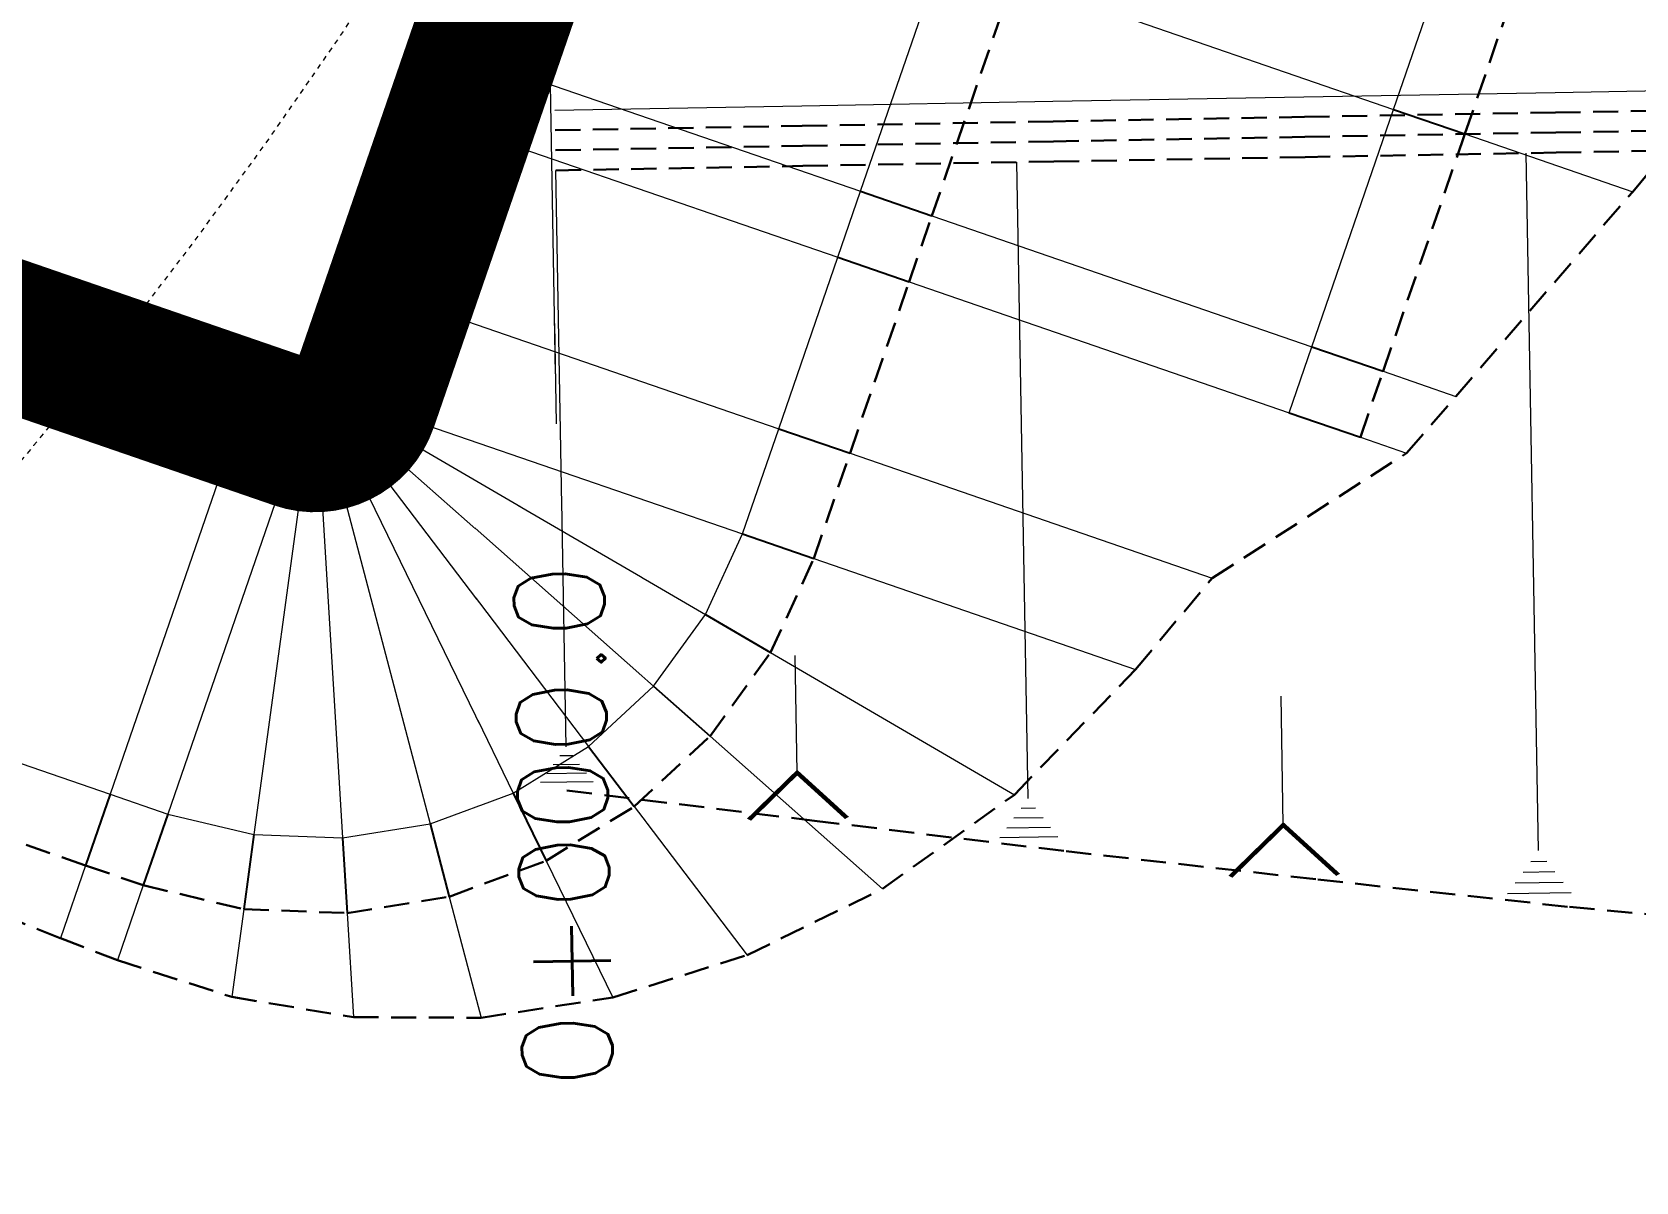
# Model space of a CAD drawing. Header units: metres. Extents: x 544752 to 548977, y 1840603 to 1844608.
# Drawn here: x 546990.59 to 547022.52, y 1842884.94 to 1842907.83 of the extents above; entities that cross this region are included whole.
import ezdxf

# ---------------------------------------------------------------- set-up
doc = ezdxf.new("R2010")
doc.units = ezdxf.units.M
doc.header["$MEASUREMENT"] = 0
for name, pattern in [('ACAD_ISO02W100', [15, 12, -3]), ('Anordnung Grundriss$0$GESTRICHELT', [0.75, 0.5, -0.25]), ('HIDDEN', [0.375, 0.25, -0.125])]:
    doc.linetypes.add(name, pattern=pattern)
doc.layers.add('C-ROAD', color=7, linetype='Continuous')
for name, color, linetype, lineweight in [('C-ROAD-CORR', 5, 'Continuous', 0), ('C-ROAD-LINK', 150, 'Continuous', 0), ('C-ROAD-SAMP', 150, 'HIDDEN', 0), ('C-ROAD-SAMP-TEXT', 11, 'Continuous', 0), ('C-ROAD-STAN', 11, 'Continuous', 0), ('C-TOPO-FEAT', 94, 'Continuous', 5), ('Đường', 5, 'ACAD_ISO02W100', 5)]:
    doc.layers.add(name, color=color, linetype=linetype, lineweight=lineweight)

# ---------------------------------------------------------------- blocks, each defined once
blk = doc.blocks.new('TB')
at = {"layer": 'Defpoints', "color": 5, "linetype": 'Anordnung Grundriss$0$GESTRICHELT', "lineweight": 5, "ltscale": 0.2}
blk.add_circle((-0.4049538253086098, -1.769394799566726e-07), 105.7280000291212, dxfattribs=at)
blk = doc.blocks.new('GFERFERF')
blk.add_lwpolyline([(467513.3739784134, 1441358.465170017), (467628.3739784134, 1441358.465170017), (467628.3739784134, 1441366.465170017), (467513.3739784134, 1441366.465170017)], close=True)
blk = doc.blocks.new('fcwdăed')
at = {"xscale": -1, "rotation": 19.89216182940478}
blk.add_blockref('GFERFERF', (1396356.812540187, 242240.5363757809, -3.31594075425429), dxfattribs=at)
blk = doc.blocks.new('STA')
blk.add_circle((0, 0), 0.03600344113496039)
blk = doc.blocks.new('PI')
h = blk.add_hatch(color=256)
h.dxf.hatch_style = 1
h.paths.add_polyline_path([(0.01097384885793593, 0, 1), (-0.01097384885793593, 0, 1)])
at = {"xscale": 0.3048, "yscale": 0.3048, "zscale": 0.3048}
blk.add_blockref('STA', (0, 0), dxfattribs=at)

msp = doc.modelspace()

# ---------------------------------------------------------------- linework, layer by layer
at = {"layer": 'C-ROAD', "color": 3, "linetype": 'Continuous', "lineweight": 13}
for p, q in [((546996.8470414462, 1842899.500346009), (546997.1728327502, 1842900.445787719)), ((546995.9015997367, 1842899.826137313), (546996.8470414462, 1842899.500346009))]:
    msp.add_line(p, q, dxfattribs=at)
at = {"layer": 'C-ROAD', "color": 1, "linetype": 'ACAD_ISO02W100', "lineweight": 60, "ltscale": 0.1, "const_width": 3, "flags": 128}
for points in [[(546887.1758031321, 1842937.292137267), (546995.9015997367, 1842899.826137313)], [(546997.1728327502, 1842900.445787719), (547007.2723655748, 1842929.754487685)]]:
    msp.add_lwpolyline(points, dxfattribs=at)
at = {"layer": 'C-ROAD', "color": 1, "linetype": 'ACAD_ISO02W100', "lineweight": -3, "ltscale": 0.1, "const_width": 3, "flags": 128}
msp.add_lwpolyline([(546995.9015997367, 1842899.826137313, 0.414213562157456), (546997.1728327502, 1842900.445787719)], format="xyb", dxfattribs=at)
at = {"layer": 'C-ROAD-CORR', "color": 160, "linetype": 'Continuous'}
for p, q in [((547010.1347180884, 1842908.901222226, 587.2167497881823), (547017.6982517652, 1842906.294891794, 595.2167497881823)), ((547010.1347180884, 1842908.901222226, 587.2167497881823), (547017.6982517652, 1842906.294891794, 595.2167497881823)), ((547010.1347180884, 1842908.901222226, 587.2167497881823), (547017.6982517652, 1842906.294891794, 595.2167497881823)), ((546999.5240653274, 1842907.269031066, 579.18674978818), (547007.0875990042, 1842904.662700634, 587.18674978818)), ((546999.5240653274, 1842907.269031066, 579.18674978818), (547007.0875990042, 1842904.662700634, 587.18674978818)), ((546999.5240653274, 1842907.269031066, 579.18674978818), (547007.0875990042, 1842904.662700634, 587.18674978818)), ((547017.6982517652, 1842906.294891794, 595.2167497881823), (547019.1164143297, 1842905.806204838, 595.2467497881822)), ((547017.6982517652, 1842906.294891794, 595.2167497881823), (547019.1164143297, 1842905.806204838, 595.2467497881822)), ((546999.0717837818, 1842905.956516482, 579.1867497881793), (547006.6353174585, 1842903.35018605, 587.1867497881793)), ((546999.0717837818, 1842905.956516482, 579.1867497881793), (547006.6353174585, 1842903.35018605, 587.1867497881793)), ((546999.0717837818, 1842905.956516482, 579.1867497881793), (547006.6353174585, 1842903.35018605, 587.1867497881793)), ((547019.1164143297, 1842905.806204838, 595.2467497881822), (547022.456242616, 1842904.65532795, 598.7793084351061)), ((547019.1164143297, 1842905.806204838, 595.2467497881822), (547022.456242616, 1842904.65532795, 598.7793084351061)), ((547019.1164143297, 1842905.806204838, 595.2467497881822), (547022.456242616, 1842904.65532795, 598.7793084351061)), ((547019.1164143297, 1842905.806204838, 595.2467497881822), (547022.456242616, 1842904.65532795, 598.7793084351061)), ((547020.583466841, 1842891.534692265, 592.6679555553684), (547020.3376193561, 1842905.422479376, 578.7779925670827)), ((547010.4224741019, 1842892.574861217, 591.5802563946271), (547010.1982175709, 1842905.242987394, 578.9101454305387)), ((547007.0875990042, 1842904.662700634, 587.18674978818), (547008.5057615686, 1842904.174013678, 587.21674978818)), ((547007.0875990042, 1842904.662700634, 587.18674978818), (547008.5057615686, 1842904.174013678, 587.21674978818)), ((547008.5057615686, 1842904.174013678, 587.21674978818), (547016.0692952453, 1842901.567683246, 595.21674978818)), ((547008.5057615686, 1842904.174013678, 587.21674978818), (547016.0692952453, 1842901.567683246, 595.21674978818)), ((547008.5057615686, 1842904.174013678, 587.21674978818), (547016.0692952453, 1842901.567683246, 595.21674978818)), ((547006.6353174585, 1842903.35018605, 587.1867497881793), (547008.0534800229, 1842902.861499094, 587.2167497881793)), ((547006.6353174585, 1842903.35018605, 587.1867497881793), (547008.0534800229, 1842902.861499094, 587.2167497881793)), ((547008.0534800229, 1842902.861499094, 587.2167497881793), (547015.6170136997, 1842900.255168663, 595.2167497881793)), ((547008.0534800229, 1842902.861499094, 587.2167497881793), (547015.6170136997, 1842900.255168663, 595.2167497881793)), ((547008.0534800229, 1842902.861499094, 587.2167497881793), (547015.6170136997, 1842900.255168663, 595.2167497881793)), ((546997.8951088075, 1842902.541822518, 579.186749788177), (547005.4586424843, 1842899.935492086, 587.186749788177)), ((546997.8951088075, 1842902.541822518, 579.186749788177), (547005.4586424843, 1842899.935492086, 587.186749788177)), ((546997.8951088075, 1842902.541822518, 579.186749788177), (547005.4586424843, 1842899.935492086, 587.186749788177)), ((547016.0692952453, 1842901.567683246, 595.21674978818), (547017.4874578099, 1842901.07899629, 595.24674978818)), ((547016.0692952453, 1842901.567683246, 595.21674978818), (547017.4874578099, 1842901.07899629, 595.24674978818)), ((547017.4874578099, 1842901.07899629, 595.24674978818), (547018.9375329601, 1842900.579312524, 596.7805039430644)), ((547017.4874578099, 1842901.07899629, 595.24674978818), (547018.9375329601, 1842900.579312524, 596.7805039430644)), ((547017.4874578099, 1842901.07899629, 595.24674978818), (547018.9375329601, 1842900.579312524, 596.7805039430644)), ((547017.4874578099, 1842901.07899629, 595.24674978818), (547018.9375329601, 1842900.579312524, 596.7805039430644)), ((546994.7555223523, 1842900.221065992, 579.1425055143451), (546992.1491919206, 1842892.657532315, 587.1425055143451)), ((546994.7555223523, 1842900.221065992, 579.1425055143451), (546992.1491919206, 1842892.657532315, 587.1425055143451)), ((546994.7555223523, 1842900.221065992, 579.1425055143451), (546992.1491919206, 1842892.657532315, 587.1425055143451)), ((547015.6170136997, 1842900.255168663, 595.2167497881793), (547017.0351762642, 1842899.766481707, 595.2467497881793)), ((547015.6170136997, 1842900.255168663, 595.2167497881793), (547017.0351762642, 1842899.766481707, 595.2467497881793)), ((547005.4586424843, 1842899.935492086, 587.186749788177), (547006.8768050487, 1842899.44680513, 587.216749788177)), ((547005.4586424843, 1842899.935492086, 587.186749788177), (547006.8768050487, 1842899.44680513, 587.216749788177)), ((546995.9015997367, 1842899.826137313, 579.1667497881768), (546993.295269305, 1842892.262603636, 587.1667497881768)), ((546995.9015997367, 1842899.826137313, 579.1667497881768), (546993.295269305, 1842892.262603636, 587.1667497881768)), ((546995.9015997367, 1842899.826137313, 579.1667497881768), (546993.295269305, 1842892.262603636, 587.1667497881768)), ((546996.0923062536, 1842899.78074498, 579.1706515946196), (546995.0116279572, 1842891.854072638, 587.1706515946196)), ((546996.0923062536, 1842899.78074498, 579.1706515946196), (546995.0116279572, 1842891.854072638, 587.1706515946196)), ((546996.0923062536, 1842899.78074498, 579.1706515946196), (546995.0116279572, 1842891.854072638, 587.1706515946196)), ((546996.2882040023, 1842899.773429844, 579.1744034568238), (546996.7747076956, 1842891.788236411, 587.1744034568238)), ((546996.2882040023, 1842899.773429844, 579.1744034568238), (546996.7747076956, 1842891.788236411, 587.1744034568238)), ((546996.2882040023, 1842899.773429844, 579.1744034568238), (546996.7747076956, 1842891.788236411, 587.1744034568238)), ((546996.4817647431, 1842899.804473021, 579.1778611928385), (546998.5167543628, 1842892.067625003, 587.1778611928385)), ((546996.4817647431, 1842899.804473021, 579.1778611928385), (546998.5167543628, 1842892.067625003, 587.1778611928385)), ((546996.4817647431, 1842899.804473021, 579.1778611928385), (546998.5167543628, 1842892.067625003, 587.1778611928385)), ((547017.0351762642, 1842899.766481707, 595.2467497881793), (547017.9547548422, 1842899.449602621, 596.2193941813983)), ((547017.0351762642, 1842899.766481707, 595.2467497881793), (547017.9547548422, 1842899.449602621, 596.2193941813983)), ((547017.0351762642, 1842899.766481707, 595.2467497881793), (547017.9547548422, 1842899.449602621, 596.2193941813983)), ((547017.0351762642, 1842899.766481707, 595.2467497881793), (547017.9547548422, 1842899.449602621, 596.2193941813983)), ((547006.8768050487, 1842899.44680513, 587.216749788177), (547014.0883718709, 1842896.961759532, 594.8444720993563)), ((547006.8768050487, 1842899.44680513, 587.216749788177), (547014.0883718709, 1842896.961759532, 594.8444720993563)), ((547006.8768050487, 1842899.44680513, 587.216749788177), (547014.0883718709, 1842896.961759532, 594.8444720993563)), ((547006.8768050487, 1842899.44680513, 587.216749788177), (547014.0883718709, 1842896.961759532, 594.8444720993563)), ((547004.736366427, 1842897.839457287, 587.186749788176), (547006.1545289914, 1842897.350770331, 587.216749788176)), ((547004.736366427, 1842897.839457287, 587.186749788176), (547006.1545289914, 1842897.350770331, 587.216749788176)), ((547006.1545289914, 1842897.350770331, 587.216749788176), (547012.5618280639, 1842895.142868671, 593.99379273807)), ((547006.1545289914, 1842897.350770331, 587.216749788176), (547012.5618280639, 1842895.142868671, 593.99379273807)), ((547006.1545289914, 1842897.350770331, 587.216749788176), (547012.5618280639, 1842895.142868671, 593.99379273807)), ((547006.1545289914, 1842897.350770331, 587.216749788176), (547012.5618280639, 1842895.142868671, 593.99379273807)), ((547004.0008402804, 1842896.235778441, 587.1863654937868), (547005.2964151538, 1842895.479811677, 587.2163654937867)), ((547004.0008402804, 1842896.235778441, 587.1863654937868), (547005.2964151538, 1842895.479811677, 587.2163654937867)), ((547005.2964151538, 1842895.479811677, 587.2163654937867), (547010.1496893907, 1842892.647930562, 592.8354242648691)), ((547005.2964151538, 1842895.479811677, 587.2163654937867), (547010.1496893907, 1842892.647930562, 592.8354242648691)), ((547005.2964151538, 1842895.479811677, 587.2163654937867), (547010.1496893907, 1842892.647930562, 592.8354242648691)), ((547005.2964151538, 1842895.479811677, 587.2163654937867), (547010.1496893907, 1842892.647930562, 592.8354242648691)), ((547005.824394304, 1842893.087480921, 591.0461250896489), (547005.783156266, 1842895.416994653, 588.716246379591)), ((547015.5017584958, 1842892.04487343, 592.1340043583099), (547015.4563757846, 1842894.608517435, 589.5699586929084)), ((547004.0897838034, 1842893.812212669, 587.2152273788283), (547007.5239743851, 1842890.772452242, 591.8014903899676)), ((547004.0897838034, 1842893.812212669, 587.2152273788283), (547007.5239743851, 1842890.772452242, 591.8014903899676)), ((547004.0897838034, 1842893.812212669, 587.2152273788283), (547007.5239743851, 1842890.772452242, 591.8014903899676)), ((547004.0897838034, 1842893.812212669, 587.2152273788283), (547007.5239743851, 1842890.772452242, 591.8014903899676)), ((546992.1491919206, 1842892.657532315, 587.1425055143451), (546991.6605049648, 1842891.239369751, 587.1725055143451)), ((546992.1491919206, 1842892.657532315, 587.1425055143451), (546991.6605049648, 1842891.239369751, 587.1725055143451)), ((546993.295269305, 1842892.262603636, 587.1667497881768), (546992.8065823491, 1842890.844441072, 587.1967497881768)), ((546993.295269305, 1842892.262603636, 587.1667497881768), (546992.8065823491, 1842890.844441072, 587.1967497881768)), ((547010.281297076, 1842892.37951521, 591.7730730163219), (547010.5704767013, 1842892.38463439, 591.7730730163219)), ((546998.5167543628, 1842892.067625003, 587.1778611928385), (546998.8983149165, 1842890.616966, 587.2078611928384)), ((546998.5167543628, 1842892.067625003, 587.1778611928385), (546998.8983149165, 1842890.616966, 587.2078611928384)), ((547009.9989430244, 1842891.988823196, 592.1587062597114), (547010.8664818999, 1842892.004180737, 592.1587062597114)), ((547010.1401200502, 1842892.184169203, 591.9658896380166), (547010.7184793006, 1842892.194407563, 591.9658896380166)), ((546995.0116279572, 1842891.854072638, 587.1706515946196), (546994.8090007766, 1842890.367821574, 587.2006515946196)), ((546995.0116279572, 1842891.854072638, 587.1706515946196), (546994.8090007766, 1842890.367821574, 587.2006515946196)), ((546996.7747076956, 1842891.788236411, 587.1744034568238), (546996.865927138, 1842890.291012642, 587.2044034568238)), ((546996.7747076956, 1842891.788236411, 587.1744034568238), (546996.865927138, 1842890.291012642, 587.2044034568238)), ((547009.8577659986, 1842891.79347719, 592.3515228814061), (547011.0144844992, 1842891.81395391, 592.3515228814061)), ((547020.4286975838, 1842891.32053875, 592.8793361617787), (547020.7457188239, 1842891.326150794, 592.8793361617787)), ((546991.6605049648, 1842891.239369751, 587.1725055143451), (546991.161383872, 1842889.79092747, 588.7045325720509)), ((546991.6605049648, 1842891.239369751, 587.1725055143451), (546991.161383872, 1842889.79092747, 588.7045325720509)), ((546991.6605049648, 1842891.239369751, 587.1725055143451), (546991.161383872, 1842889.79092747, 588.7045325720509)), ((546991.6605049648, 1842891.239369751, 587.1725055143451), (546991.161383872, 1842889.79092747, 588.7045325720509)), ((547020.2739283266, 1842891.106385234, 593.090716768189), (547020.9079708068, 1842891.117609323, 593.090716768189)), ((546992.8065823491, 1842890.844441072, 587.1967497881768), (546992.2920620915, 1842889.351310635, 588.7760438065939)), ((546992.8065823491, 1842890.844441072, 587.1967497881768), (546992.2920620915, 1842889.351310635, 588.7760438065939)), ((546992.8065823491, 1842890.844441072, 587.1967497881768), (546992.2920620915, 1842889.351310635, 588.7760438065939)), ((546992.8065823491, 1842890.844441072, 587.1967497881768), (546992.2920620915, 1842889.351310635, 588.7760438065939)), ((547019.9643898122, 1842890.678078203, 593.5134779810097), (547021.2324747725, 1842890.70052638, 593.5134779810097)), ((547020.1191590694, 1842890.892231719, 593.3020973745994), (547021.0702227897, 1842890.909067851, 593.3020973745994)), ((546994.8090007766, 1842890.367821574, 587.2006515946196), (546994.5706773923, 1842888.619742256, 588.9649019556832)), ((546994.8090007766, 1842890.367821574, 587.2006515946196), (546994.5706773923, 1842888.619742256, 588.9649019556832)), ((546994.8090007766, 1842890.367821574, 587.2006515946196), (546994.5706773923, 1842888.619742256, 588.9649019556832)), ((546994.8090007766, 1842890.367821574, 587.2006515946196), (546994.5706773923, 1842888.619742256, 588.9649019556832)), ((546996.865927138, 1842890.291012642, 587.2044034568238), (546996.9922556742, 1842888.217528286, 589.2817325776119)), ((546996.865927138, 1842890.291012642, 587.2044034568238), (546996.9922556742, 1842888.217528286, 589.2817325776119)), ((546996.865927138, 1842890.291012642, 587.2044034568238), (546996.9922556742, 1842888.217528286, 589.2817325776119)), ((546996.865927138, 1842890.291012642, 587.2044034568238), (546996.9922556742, 1842888.217528286, 589.2817325776119))]:
    msp.add_line(p, q, dxfattribs=at)
at = {"layer": 'C-ROAD-CORR', "color": 5, "linetype": 'Anordnung Grundriss$0$GESTRICHELT', "lineweight": 30, "extrusion": (-0.01251554262638213, 0.7069960121808647, 0.7071067811533999), "const_width": 0.1, "elevation": 1296489.921735633}
msp.add_lwpolyline([(-579539.6728340372, -1295652.756660235), (-579538.6982031921, -1295654.056168029), (-579537.7235723475, -1295652.756660236)], dxfattribs=at)
at = {"layer": 'C-ROAD-CORR', "color": 5, "linetype": 'Anordnung Grundriss$0$GESTRICHELT', "lineweight": 30, "extrusion": (-0.01251554258774211, 0.7069960121844145, 0.7071067811505345), "const_width": 0.1, "elevation": 1296489.832773315}
msp.add_lwpolyline([(-579549.428084482, -1295650.998585377), (-579548.3554973197, -1295652.428701593), (-579547.2829101577, -1295650.998585377)], dxfattribs=at)
at = {"layer": 'C-ROAD-CORR', "color": 11, "linetype": 'Anordnung Grundriss$0$GESTRICHELT', "lineweight": 30}
for points in [[(547017.0351762641, 1842899.766481707, 595.2467497881793), (547017.4874578097, 1842901.07899629, 595.24674978818), (547019.1164143295, 1842905.806204838, 595.2467497881822), (547020.7453708494, 1842910.533413386, 595.2467497881846), (547022.3743273692, 1842915.260621934, 595.2467497881869), (547024.003283889, 1842919.987830482, 595.2467497881893), (547025.2357580572, 1842923.56445291, 595.246749788191), (547026.1436022309, 1842927.378564988, 595.2463654973928), (547026.289909688, 1842931.296501433, 595.2452273929415)], [(546990.028313804, 1842901.850022512, 579.0425055143448), (546994.7555223521, 1842900.221065992, 579.1425055143451), (546995.9015997367, 1842899.826137313, 579.1667497881768), (546996.0923062535, 1842899.78074498, 579.1706515946196), (546996.2882040023, 1842899.773429844, 579.1744034568238), (546996.481764743, 1842899.80447302, 579.1778611928385), (546996.6655500451, 1842899.872681539, 579.1808919238006), (546996.8324971423, 1842899.975434183, 579.1833791804245), (546996.9761903514, 1842900.108782227, 579.1852273788284), (546997.091107623, 1842900.26760118, 579.1863654937868), (546997.1728327505, 1842900.445787719, 579.186749788176), (546997.8951088074, 1842902.541822518, 579.186749788177), (546999.0717837816, 1842905.956516482, 579.1867497881793), (546999.5240653272, 1842907.269031066, 579.18674978818), (547001.153021847, 1842911.996239614, 579.1867497881823), (547002.7819783669, 1842916.723448162, 579.1867497881847), (547004.4109348867, 1842921.45065671, 579.186749788187), (547006.0398914065, 1842926.177865258, 579.1867497881893), (547007.2723655747, 1842929.754487686, 579.186749788191), (547007.3177577835, 1842929.945193289, 579.1863654973929), (547007.3250731563, 1842930.141090111, 579.1852273929416)]]:
    msp.add_polyline3d(points, dxfattribs=at)
at = {"layer": 'C-ROAD-CORR', "color": 1, "linetype": 'Anordnung Grundriss$0$GESTRICHELT', "lineweight": 30}
for points in [[(546990.028313804, 1842901.850022512, 579.0425055143448), (546994.7555223521, 1842900.221065992, 579.1425055143451), (546995.9015997367, 1842899.826137313, 579.1667497881768), (546996.0923062535, 1842899.78074498, 579.1706515946196), (546996.2882040023, 1842899.773429844, 579.1744034568238), (546996.481764743, 1842899.80447302, 579.1778611928385), (546996.6655500451, 1842899.872681539, 579.1808919238006), (546996.8324971423, 1842899.975434183, 579.1833791804245), (546996.9761903514, 1842900.108782227, 579.1852273788284), (546997.091107623, 1842900.26760118, 579.1863654937868), (546997.1728327505, 1842900.445787719, 579.186749788176), (546997.8951088074, 1842902.541822518, 579.186749788177), (546999.0717837816, 1842905.956516482, 579.1867497881793), (546999.5240653272, 1842907.269031066, 579.18674978818), (547001.153021847, 1842911.996239614, 579.1867497881823), (547002.7819783669, 1842916.723448162, 579.1867497881847), (547004.4109348867, 1842921.45065671, 579.186749788187), (547006.0398914065, 1842926.177865258, 579.1867497881893), (547007.2723655747, 1842929.754487686, 579.186749788191), (547007.3177577835, 1842929.945193289, 579.1863654973929), (547007.3250731563, 1842930.141090111, 579.1852273929416)], [(547001.0234176582, 1842905.080571203, 579.029726063182), (547005.9362140882, 1842905.167539605, 578.9656946607809), (547010.9354308329, 1842905.256037856, 578.9005368909407), (547015.9346475775, 1842905.344536106, 578.8353791211005), (547020.9338643221, 1842905.433034357, 578.7702213512601), (547025.9330810667, 1842905.521532607, 578.70506358142), (547030.9322978114, 1842905.610030858, 578.6399058115798), (547035.9315145559, 1842905.698529108, 578.5747480417396), (547040.9307313006, 1842905.787027359, 578.5095902718994), (547045.9299480452, 1842905.875525609, 578.4444325020592), (547050.9291647898, 1842905.96402386, 578.379274732219), (547055.9283815344, 1842906.052522111, 578.3141169623786), (547060.9275982791, 1842906.141020361, 578.2489591925385), (547065.9268150236, 1842906.229518612, 578.1838014226983), (547070.9260317683, 1842906.318016862, 578.118643652858), (547072.8338991877, 1842906.351790739, 578.0937772802729), (547075.9252485129, 1842906.406515113, 578.0509232407012), (547080.9244652576, 1842906.495013363, 577.9707751822453), (547085.9236820021, 1842906.583511614, 577.8772233912074)]]:
    msp.add_polyline3d(points, dxfattribs=at)
at = {"layer": 'C-ROAD-CORR', "color": 92, "linetype": 'Anordnung Grundriss$0$GESTRICHELT', "lineweight": 30}
for points in [[(547001.009257938, 1842905.880445882, 578.629726063182), (547005.9220543681, 1842905.967414284, 578.5656946607809), (547010.9212711127, 1842906.055912535, 578.5005368909407), (547015.9204878573, 1842906.144410785, 578.4353791211005), (547020.919704602, 1842906.232909036, 578.3702213512602), (547025.9189213465, 1842906.321407286, 578.30506358142), (547030.9181380912, 1842906.409905537, 578.2399058115798), (547035.9173548358, 1842906.498403787, 578.1747480417396), (547040.9165715805, 1842906.586902038, 578.1095902718994), (547045.915788325, 1842906.675400289, 578.0444325020592), (547050.9150050697, 1842906.763898539, 577.979274732219), (547055.9142218143, 1842906.85239679, 577.9141169623787), (547060.9134385589, 1842906.94089504, 577.8489591925385), (547065.9126553035, 1842907.029393291, 577.7838014226983), (547070.9118720482, 1842907.117891541, 577.7186436528581), (547072.8197394676, 1842907.151665418, 577.6937772802729), (547075.9110887927, 1842907.206389792, 577.6509232407012), (547080.9103055374, 1842907.294888043, 577.5707751822454), (547085.909522282, 1842907.383386293, 577.4772233912074)], [(547001.0163377981, 1842905.480508543, 578.629726063182), (547005.9291342282, 1842905.567476945, 578.5656946607809), (547010.9283509728, 1842905.655975195, 578.5005368909407), (547015.9275677174, 1842905.744473446, 578.4353791211005), (547020.9267844621, 1842905.832971696, 578.3702213512602), (547025.9260012066, 1842905.921469947, 578.30506358142), (547030.9252179513, 1842906.009968197, 578.2399058115798), (547035.9244346959, 1842906.098466448, 578.1747480417396), (547040.9236514405, 1842906.186964698, 578.1095902718994), (547045.9228681851, 1842906.275462949, 578.0444325020592), (547050.9220849298, 1842906.3639612, 577.979274732219), (547055.9213016743, 1842906.45245945, 577.9141169623787), (547060.920518419, 1842906.540957701, 577.8489591925385), (547065.9197351636, 1842906.629455951, 577.7838014226983), (547070.9189519082, 1842906.717954202, 577.7186436528581), (547072.8268193277, 1842906.751728078, 577.6937772802729), (547075.9181686528, 1842906.806452452, 577.6509232407012), (547080.9173853975, 1842906.894950703, 577.5707751822454), (547085.916602142, 1842906.983448953, 577.4772233912074)]]:
    msp.add_polyline3d(points, dxfattribs=at)
at = {"layer": 'C-ROAD-LINK', "color": 83, "linetype": 'Continuous', "lineweight": -3}
for p, q in [((547017.6982517652, 1842906.294891794, 595.2167497881823), (547019.1164143297, 1842905.806204838, 595.2467497881822)), ((547007.0875990042, 1842904.662700634, 587.18674978818), (547008.5057615686, 1842904.174013678, 587.21674978818)), ((547006.6353174585, 1842903.35018605, 587.1867497881793), (547008.0534800229, 1842902.861499094, 587.2167497881793)), ((547016.0692952453, 1842901.567683246, 595.21674978818), (547017.4874578099, 1842901.07899629, 595.24674978818)), ((547015.6170136997, 1842900.255168663, 595.2167497881793), (547017.0351762642, 1842899.766481707, 595.2467497881793)), ((547005.4586424843, 1842899.935492086, 587.186749788177), (547006.8768050487, 1842899.44680513, 587.216749788177)), ((547004.736366427, 1842897.839457287, 587.186749788176), (547006.1545289914, 1842897.350770331, 587.216749788176)), ((547004.0008402804, 1842896.235778441, 587.1863654937868), (547005.2964151538, 1842895.479811677, 587.2163654937867)), ((546992.1491919206, 1842892.657532315, 587.1425055143451), (546991.6605049648, 1842891.239369751, 587.1725055143451)), ((546993.295269305, 1842892.262603636, 587.1667497881768), (546992.8065823491, 1842890.844441072, 587.1967497881768)), ((546998.5167543628, 1842892.067625003, 587.1778611928385), (546998.8983149165, 1842890.616966, 587.2078611928384)), ((546995.0116279572, 1842891.854072638, 587.1706515946196), (546994.8090007766, 1842890.367821574, 587.2006515946196)), ((546996.7747076956, 1842891.788236411, 587.1744034568238), (546996.865927138, 1842890.291012642, 587.2044034568238))]:
    msp.add_line(p, q, dxfattribs=at)
at = {"layer": 'C-ROAD-SAMP', "color": 1, "linetype": 'Continuous', "lineweight": 13}
msp.add_lwpolyline([(547000.6546879244, 1842921.02654277), (547000.8316844256, 1842911.028109281), (547001.0086809268, 1842901.029675792)], dxfattribs=at)
at = {"layer": 'C-ROAD-SAMP-TEXT', "color": 4, "linetype": 'Continuous', "lineweight": 5}
msp.add_line((547000.9909812766, 1842902.02951914), (547001.0263805769, 1842900.029832443), dxfattribs=at)
at = {"layer": 'C-TOPO-FEAT', "color": 94, "linetype": 'Continuous', "lineweight": 0, "ltscale": 2}
for points in [[(547015.6170136997, 1842900.255168662, 595.2167497881793), (547016.0692952453, 1842901.567683246, 595.21674978818), (547017.6982517651, 1842906.294891794, 595.2167497881823), (547019.327208285, 1842911.022100342, 595.2167497881846), (547020.9561648048, 1842915.74930889, 595.2167497881869), (547022.5851213246, 1842920.476517438, 595.2167497881893), (547023.8175954928, 1842924.053139866, 595.216749788191), (547024.6573513536, 1842927.581193538, 595.2163654973929), (547024.7926857513, 1842931.20528475, 595.2152273929415)], [(547001.002178078, 1842906.280383222, 579.029726063182), (547005.9149745081, 1842906.367351623, 578.9656946607809), (547010.9141912528, 1842906.455849874, 578.9005368909407), (547015.9134079973, 1842906.544348125, 578.8353791211005), (547020.912624742, 1842906.632846375, 578.7702213512601), (547025.9118414866, 1842906.721344626, 578.70506358142), (547030.9110582313, 1842906.809842876, 578.6399058115798), (547035.9102749758, 1842906.898341127, 578.5747480417396), (547040.9094917205, 1842906.986839377, 578.5095902718994), (547045.908708465, 1842907.075337628, 578.4444325020592)]]:
    msp.add_polyline3d(points, dxfattribs=at)

# ---------------------------------------------------------------- block references
at = {"rotation": 141.0943153864106}
msp.add_blockref('fcwdăed', (1813220.448602729, 2669516.641728142, 1000003.315940754), dxfattribs=at)
at = {"layer": 'C-ROAD-STAN', "color": 3, "linetype": 'Continuous', "lineweight": -3, "xscale": 45.56286554269575, "yscale": 45.56286554269575, "zscale": 45.56286554269575, "rotation": 334.5}
msp.add_blockref('PI', (546996.8470414462, 1842899.500346009), dxfattribs=at)
at = {"layer": 'Đường', "rotation": 186.1801704663931}
msp.add_blockref('TB', (546908.6382415888, 1842966.807910032, 1), dxfattribs=at)

# ---------------------------------------------------------------- next in the draw order: texts
at = {"layer": 'C-ROAD-SAMP-TEXT', "color": 1, "linetype": 'Continuous', "lineweight": -3, "insert": (547001.1679777778, 1842892.031085651), "char_height": 1.8, "width": 11.25428571428571, "attachment_point": 5, "rotation": 91.01416820793189, "bg_fill": 3, "box_fill_scale": 1.416666666666667, "bg_fill_color": 256, "bg_fill_true_color": 13158600, "bg_fill_transparency": 0}
msp.add_mtext('{\\Fsimplex.shx|c0;0+000.0}', dxfattribs=at)

# ---------------------------------------------------------------- next in the draw order: linework, layer by layer
at = {"layer": 'C-ROAD-CORR', "color": 160, "linetype": 'Continuous'}
for p, q in [((547001.2266101849, 1842893.60233886, 590.5097567662096), (547001.0234176582, 1842905.080571203, 579.0297260631824)), ((546997.0911076228, 1842900.26760118, 579.1863654937868), (547004.0008402804, 1842896.235778441, 587.1863654937868)), ((546997.0911076228, 1842900.26760118, 579.1863654937868), (547004.0008402804, 1842896.235778441, 587.1863654937868)), ((546997.0911076228, 1842900.26760118, 579.1863654937868), (547004.0008402804, 1842896.235778441, 587.1863654937868)), ((546997.1728327502, 1842900.445787719, 579.186749788176), (547004.736366427, 1842897.839457287, 587.186749788176)), ((546997.1728327502, 1842900.445787719, 579.186749788176), (547004.736366427, 1842897.839457287, 587.186749788176)), ((546997.1728327502, 1842900.445787719, 579.186749788176), (547004.736366427, 1842897.839457287, 587.186749788176)), ((546996.8324971423, 1842899.975434183, 579.1833791804245), (547001.6733459554, 1842893.606275466, 587.1833791804245)), ((546996.8324971423, 1842899.975434183, 579.1833791804245), (547001.6733459554, 1842893.606275466, 587.1833791804245)), ((546996.8324971423, 1842899.975434183, 579.1833791804245), (547001.6733459554, 1842893.606275466, 587.1833791804245)), ((546996.9761903514, 1842900.108782227, 579.1852273788284), (547002.9665848373, 1842894.806407863, 587.1852273788284)), ((546996.9761903514, 1842900.108782227, 579.1852273788284), (547002.9665848373, 1842894.806407863, 587.1852273788284)), ((546996.9761903514, 1842900.108782227, 579.1852273788284), (547002.9665848373, 1842894.806407863, 587.1852273788284)), ((546996.6655500451, 1842899.872681539, 579.1808919238006), (547000.1708220809, 1842892.681501667, 587.1808919238006)), ((546996.6655500451, 1842899.872681539, 579.1808919238006), (547000.1708220809, 1842892.681501667, 587.1808919238006)), ((546996.6655500451, 1842899.872681539, 579.1808919238006), (547000.1708220809, 1842892.681501667, 587.1808919238006)), ((547002.9665848373, 1842894.806407863, 587.1852273788284), (547004.0897838034, 1842893.812212669, 587.2152273788283)), ((547002.9665848373, 1842894.806407863, 587.1852273788284), (547004.0897838034, 1842893.812212669, 587.2152273788283)), ((547001.6733459554, 1842893.606275466, 587.1833791804245), (547002.581005108, 1842892.412058206, 587.2133791804245)), ((547001.6733459554, 1842893.606275466, 587.1833791804245), (547002.581005108, 1842892.412058206, 587.2133791804245)), ((547000.9707771309, 1842893.248343829, 590.8591681870523), (547001.4948121586, 1842893.257620519, 590.8591681870523)), ((547001.0986936579, 1842893.425341344, 590.684462476631), (547001.3607111718, 1842893.429979689, 590.684462476631)), ((547000.7149440768, 1842892.894348799, 591.208579607895), (547001.7630141325, 1842892.912902179, 591.208579607895)), ((547000.8428606038, 1842893.071346314, 591.0338738974737), (547001.6289131456, 1842893.085261349, 591.0338738974737)), ((547000.1708220809, 1842892.681501667, 587.1808919238006), (547000.8280605876, 1842891.333155441, 587.2108919238005)), ((547000.1708220809, 1842892.681501667, 587.1808919238006), (547000.8280605876, 1842891.333155441, 587.2108919238005)), ((547002.581005108, 1842892.412058206, 587.2133791804245), (547004.8282158265, 1842889.455378027, 590.9271257655301)), ((547002.581005108, 1842892.412058206, 587.2133791804245), (547004.8282158265, 1842889.455378027, 590.9271257655301)), ((547002.581005108, 1842892.412058206, 587.2133791804245), (547004.8282158265, 1842889.455378027, 590.9271257655301)), ((547002.581005108, 1842892.412058206, 587.2133791804245), (547004.8282158265, 1842889.455378027, 590.9271257655301)), ((547000.8280605876, 1842891.333155441, 587.2108919238005), (547002.1558332383, 1842888.609186555, 590.2412362442018)), ((547000.8280605876, 1842891.333155441, 587.2108919238005), (547002.1558332383, 1842888.609186555, 590.2412362442018)), ((547000.8280605876, 1842891.333155441, 587.2108919238005), (547002.1558332383, 1842888.609186555, 590.2412362442018)), ((547000.8280605876, 1842891.333155441, 587.2108919238005), (547002.1558332383, 1842888.609186555, 590.2412362442018)), ((546998.8983149165, 1842890.616966, 587.2078611928384), (546999.5325144861, 1842888.205796117, 589.7010417511979)), ((546998.8983149165, 1842890.616966, 587.2078611928384), (546999.5325144861, 1842888.205796117, 589.7010417511979)), ((546998.8983149165, 1842890.616966, 587.2078611928384), (546999.5325144861, 1842888.205796117, 589.7010417511979)), ((546998.8983149165, 1842890.616966, 587.2078611928384), (546999.5325144861, 1842888.205796117, 589.7010417511979))]:
    msp.add_line(p, q, dxfattribs=at)
at = {"layer": 'C-ROAD-CORR', "color": 11, "linetype": 'Anordnung Grundriss$0$GESTRICHELT', "lineweight": 30}
for points in [[(546986.5033024272, 1842891.620489857, 588.3923504088098), (546991.1613838718, 1842889.79092747, 588.7045325720509), (546992.2920620915, 1842889.351310635, 588.7760438065939), (546994.5706773883, 1842888.619742257, 588.9649019556832), (546996.9922556715, 1842888.217528286, 589.2817325776119), (546999.5325144813, 1842888.205796116, 589.7010417511979), (547002.1558332348, 1842888.609186553, 590.2412362442018), (547004.8282158232, 1842889.455378024, 590.9271257655301), (547007.5239743821, 1842890.772452238, 591.8014903899676), (547010.1496893888, 1842892.647930558, 592.8354242648691), (547012.5618280642, 1842895.142868671, 593.99379273807), (547014.0883718708, 1842896.961759532, 594.8444720993563), (547017.9547548421, 1842899.449602621, 596.2193941813983), (547018.9375329601, 1842900.579312524, 596.7805039430644), (547022.4562426159, 1842904.65532795, 598.7793084351061), (547025.8698330012, 1842908.767566598, 600.6669275735555), (547028.7214783162, 1842913.073446816, 601.9601736647088), (547031.4809038526, 1842917.411105197, 603.1558782808853), (547034.8134655228, 1842920.264055041, 603.9071548342125), (547037.3674640211, 1842925.848355737, 605.1040578410608), (547038.1510463911, 1842932.019127837, 605.6583563078236)], [(546986.9332964164, 1842892.868326271, 587.0725055143448), (546991.6605049645, 1842891.239369751, 587.1725055143451), (546992.8065823491, 1842890.844441072, 587.1967497881768), (546994.8090007732, 1842890.367821574, 587.2006515946196), (546996.8659271358, 1842890.291012642, 587.2044034568238), (546998.8983149128, 1842890.616965998, 587.2078611928384), (547000.828060585, 1842891.333155439, 587.2108919238005), (547002.5810051055, 1842892.412058204, 587.2133791804245), (547004.0897838013, 1842893.812212666, 587.2152273788283), (547005.2964151526, 1842895.479811675, 587.2163654937867), (547006.1545289917, 1842897.350770331, 587.216749788176), (547006.8768050486, 1842899.44680513, 587.216749788177), (547008.0534800228, 1842902.861499094, 587.2167497881793), (547008.5057615684, 1842904.174013678, 587.21674978818), (547010.1347180882, 1842908.901222226, 587.2167497881823), (547011.7636746081, 1842913.628430774, 587.2167497881846), (547013.3926311278, 1842918.355639322, 587.2167497881869), (547015.0215876477, 1842923.08284787, 587.2167497881893), (547016.2540618159, 1842926.659470298, 587.216749788191), (547016.7306800073, 1842928.661879138, 587.2163654973929), (547016.8074914222, 1842930.718795772, 587.2152273929415)], [(547001.2420713346, 1842892.728947147, 591.3832853183164), (547006.167028281, 1842892.128974773, 592.0063023178552), (547011.1785686031, 1842891.521321014, 592.6374056279948), (547016.1893138621, 1842890.958579927, 593.2235892292034), (547021.1997576435, 1842890.412869141, 593.7927398609019), (547026.2088689494, 1842889.94242915, 594.2866079047418), (547031.2148345241, 1842889.649689759, 594.6027475063688), (547036.2159066224, 1842889.633380116, 594.6424140505936), (547041.2109307343, 1842889.958717847, 594.3403796938583)]]:
    msp.add_polyline3d(points, dxfattribs=at)
at = {"layer": 'C-ROAD-CORR', "color": 1, "linetype": 'Anordnung Grundriss$0$GESTRICHELT', "lineweight": 30}
for points in [[(546986.5033024272, 1842891.620489857, 588.3923504088098), (546991.1613838718, 1842889.79092747, 588.7045325720509), (546992.2920620915, 1842889.351310635, 588.7760438065939), (546994.5706773883, 1842888.619742257, 588.9649019556832), (546996.9922556715, 1842888.217528286, 589.2817325776119), (546999.5325144813, 1842888.205796116, 589.7010417511979), (547002.1558332348, 1842888.609186553, 590.2412362442018), (547004.8282158232, 1842889.455378024, 590.9271257655301), (547007.5239743821, 1842890.772452238, 591.8014903899676), (547010.1496893888, 1842892.647930558, 592.8354242648691), (547012.5618280642, 1842895.142868671, 593.99379273807), (547014.0883718708, 1842896.961759532, 594.8444720993563), (547017.9547548421, 1842899.449602621, 596.2193941813983), (547018.9375329601, 1842900.579312524, 596.7805039430644), (547022.4562426159, 1842904.65532795, 598.7793084351061), (547025.8698330012, 1842908.767566598, 600.6669275735555), (547028.7214783162, 1842913.073446816, 601.9601736647088), (547031.4809038526, 1842917.411105197, 603.1558782808853), (547034.8134655228, 1842920.264055041, 603.9071548342125), (547037.3674640211, 1842925.848355737, 605.1040578410608), (547038.1510463911, 1842932.019127837, 605.6583563078236)], [(547001.2420713346, 1842892.728947147, 591.3832853183164), (547006.167028281, 1842892.128974773, 592.0063023178552), (547011.1785686031, 1842891.521321014, 592.6374056279948), (547016.1893138621, 1842890.958579927, 593.2235892292034), (547021.1997576435, 1842890.412869141, 593.7927398609019), (547026.2088689494, 1842889.94242915, 594.2866079047418), (547031.2148345241, 1842889.649689759, 594.6027475063688), (547036.2159066224, 1842889.633380116, 594.6424140505936), (547041.2109307343, 1842889.958717847, 594.3403796938583), (547046.2005856682, 1842890.587357443, 593.7349959512538), (547051.1881995385, 1842891.331295589, 593.0142955943986), (547056.176339954, 1842892.045489477, 592.3233441563422), (547061.1643718804, 1842892.765811872, 591.6262632506186), (547066.1519809448, 1842893.510021487, 590.905291382614), (547071.1231140004, 1842895.184951644, 589.2534531512101), (547073.0117017118, 1842896.307825464, 588.1393161997099), (547076.0719730026, 1842898.118130637, 586.3406063044879), (547081.020254166, 1842901.083951427, 583.3826849001957), (547085.9688088316, 1842904.034322215, 580.4268121855532)]]:
    msp.add_polyline3d(points, dxfattribs=at)
at = {"layer": 'C-ROAD-LINK', "color": 83, "linetype": 'Continuous', "lineweight": -3}
for p, q in [((547002.9665848373, 1842894.806407863, 587.1852273788284), (547004.0897838034, 1842893.812212669, 587.2152273788283)), ((547001.6733459554, 1842893.606275466, 587.1833791804245), (547002.581005108, 1842892.412058206, 587.2133791804245)), ((547000.1708220809, 1842892.681501667, 587.1808919238006), (547000.8280605876, 1842891.333155441, 587.2108919238005))]:
    msp.add_line(p, q, dxfattribs=at)
at = {"layer": 'C-TOPO-FEAT', "color": 94, "linetype": 'Continuous', "lineweight": 0, "ltscale": 2}
msp.add_polyline3d([(546987.4219833723, 1842894.286488835, 587.0425055143448), (546992.1491919204, 1842892.657532315, 587.1425055143451), (546993.295269305, 1842892.262603636, 587.1667497881768), (546995.0116279543, 1842891.854072638, 587.1706515946196), (546996.7747076937, 1842891.788236411, 587.1744034568238), (546998.5167543597, 1842892.067625002, 587.1778611928385), (547000.1708220787, 1842892.681501665, 587.1808919238006), (547001.6733459535, 1842893.606275464, 587.1833791804245), (547002.9665848356, 1842894.80640786, 587.1852273788284), (547004.0008402795, 1842896.235778439, 587.1863654937868), (547004.7363664273, 1842897.839457287, 587.186749788176), (547005.4586424842, 1842899.935492086, 587.186749788177), (547006.6353174584, 1842903.35018605, 587.1867497881793), (547007.087599004, 1842904.662700634, 587.18674978818), (547008.7165555238, 1842909.389909182, 587.1867497881823), (547010.3455120437, 1842914.11711773, 587.1867497881847), (547011.9744685635, 1842918.844326278, 587.186749788187), (547013.6034250833, 1842923.571534826, 587.1867497881893), (547014.8358992515, 1842927.148157254, 587.186749788191), (547015.2444291298, 1842928.864507688, 587.1863654973929), (547015.3102674854, 1842930.627579089, 587.1852273929416)], dxfattribs=at)

doc.saveas('drawing.dxf')
